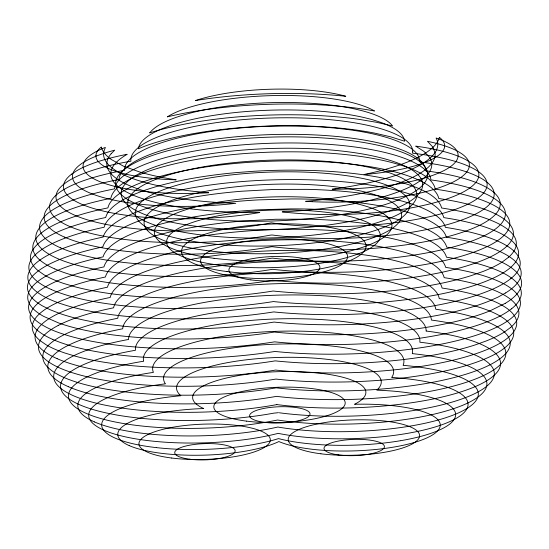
<?xml version="1.0" encoding="UTF-8"?>
<svg xmlns="http://www.w3.org/2000/svg" width="549" height="549" viewBox="0 0 549 549"><rect width="100%" height="100%" fill="white"/><g stroke="black" fill="none" stroke-linecap="round" stroke-linejoin="round"><path stroke-width="0.82" d="M276.833 404.599L276.662 404.634A148.868 40.008 -1.8 0 1 73.47 395.74A148.868 40.008 -1.8 0 1 128.315 339.508L128.541 339.467A148.868 40.008 -1.8 0 1 277.622 295.149A148.868 40.008 -1.8 0 1 426.148 330.972M156.801 447.661L156.842 447.668A102.402 27.519 -1.8 0 0 275.42 439.543L278.521 438.61L281.61 439.372A102.402 27.519 -1.8 0 0 400.118 440.778M426.148 331.04L426.374 331.068A148.868 40.008 -1.8 0 1 480.457 384.211A148.868 40.008 -1.8 0 1 277.087 404.62L276.861 404.592M279.366 412.793L280.683 412.965A142.321 38.245 -1.8 0 0 475.105 393.448A142.321 38.245 -1.8 0 0 423.403 342.645L419.848 342.212L419.916 341.114A142.321 38.245 -1.8 0 0 277.924 306.87A142.321 38.245 -1.8 0 0 135.397 349.171L135.452 350.269L131.89 350.907A142.321 38.245 -1.8 0 0 79.454 404.661A142.321 38.245 -1.8 0 0 273.683 413.164L278.487 412.676M156.479 447.627A102.402 27.519 -1.8 0 1 101.764 423.602L101.785 423.492A102.402 27.519 -1.8 0 1 176.572 396.145L180.854 395.726L179.674 394.614A102.402 27.519 -1.8 0 1 223.814 363.363L224.164 363.294A102.402 27.519 -1.8 0 1 333.95 360.185L334.293 360.233A102.402 27.519 -1.8 0 1 378.021 388.994L376.827 390.174L381.102 390.346A102.402 27.519 -1.8 0 1 455.54 413.472L455.553 413.582A102.402 27.519 -1.8 0 1 400.482 440.717M435.213 189.137A162.435 43.652 -1.8 0 1 508.573 229.029L507.777 230.58A162.435 43.652 -1.8 0 1 449.007 259.54L444.464 260.61A162.435 43.652 -1.8 0 1 272.496 269.312A162.429 43.652 -1.8 0 1 100.591 270.355L96.061 269.538A162.429 43.652 -1.8 0 1 37.668 243.9L36.893 242.39A162.429 43.652 -1.8 0 1 110.843 198.326A162.429 43.652 -1.8 0 1 209.395 157.398L214.714 156.664A162.429 43.652 -1.8 0 1 331.877 153.343L337.189 153.775A162.429 43.652 -1.8 0 1 435.213 189.137M124.397 170.08L123.607 170.437A147.75 39.706 -1.8 0 0 69.174 226.243A147.75 39.706 -1.8 0 0 270.815 235.068L272.386 235.027A147.75 39.706 -1.8 0 0 474.226 214.769A147.75 39.706 -1.8 0 0 420.555 162.024L419.765 161.68A147.75 39.706 -1.8 0 0 272.359 126.133A147.75 39.706 -1.8 0 0 124.397 170.046L124.397 170.08M412.724 151.908L412.628 153.212L416.863 153.727A141.011 37.895 -1.8 0 1 468.091 204.063A141.011 37.895 -1.8 0 1 275.454 223.402L271.309 222.846L267.15 223.635A141.011 37.895 -1.8 0 1 74.705 215.208A141.011 37.895 -1.8 0 1 126.654 161.948L130.902 161.193L130.827 159.896A141.011 37.895 -1.8 0 1 272.036 117.98A141.011 37.895 -1.8 0 1 412.724 151.908M95.917 155.552L95.91 155.662A99.801 26.819 -1.8 0 0 146 177.656L151.613 178.295A99.801 26.819 -1.8 0 0 174.616 179.784L176.174 179.832L169.785 178.802A169.463 45.54 -1.8 0 1 139.693 172.002L123.518 166.189L111.481 159.615A169.463 45.54 -1.8 0 1 101.984 149.033L101.318 146.96L100.81 147.379A99.801 26.819 -1.8 0 0 96.157 153.946L95.917 155.552M127.931 200.865L127.89 201.058A144.62 38.862 -1.8 0 0 206.376 235.521L211.564 236.049A144.62 38.862 -1.8 0 0 409.444 207.289A144.62 38.862 -1.8 0 0 301.971 160.095A144.62 38.862 -1.8 0 0 128.315 199.493L127.931 200.865M103.878 151.291L103.816 151.565A167.191 44.929 -1.8 0 0 194.579 191.423L208.606 192.733L205.854 192.884A112.97 30.36 -1.8 0 1 98.079 180.875A112.97 30.36 -1.8 0 1 103.747 148.045L105.367 147.4L103.878 151.291M149.85 132.769L149.767 132.885A164.233 44.14 -1.8 0 1 359.321 119.401L376.559 122.303L392.638 126.009L391.073 124.211A123.896 33.297 -1.8 0 0 271.384 102.663A123.896 33.297 -1.8 0 0 151.352 130.998L149.85 132.769M111.152 153.713L110.932 153.967A164.233 44.14 -1.8 0 0 109.738 172.084L111.275 173.978A164.233 44.14 -1.8 0 0 157.831 194.415L163.266 195.588A164.233 44.14 -1.8 0 0 221.968 202.718L235.747 203.308L229.022 204.056A123.896 33.297 -1.8 0 1 88.917 192.569A123.896 33.297 -1.8 0 1 109.553 151.593L114.707 150.165L111.152 153.713M508.649 257.2L502.548 261.798A168.371 45.251 -1.8 0 1 482.64 271.611L471.392 275.557A168.371 45.251 -1.8 0 1 273.107 291.018A168.371 45.251 -1.8 0 1 74.952 286.784L63.759 283.476A168.371 45.251 -1.8 0 1 43.982 274.788L37.943 270.533A168.371 45.251 -1.8 0 1 105.696 217.514A168.371 45.251 -1.8 0 1 236.804 172.551L254.098 171.261A168.371 45.251 -1.8 0 1 293.79 170.142L311.077 170.451A168.371 45.251 -1.8 0 1 441.602 208.002A168.371 45.251 -1.8 0 1 508.649 257.2M510.591 327.478L504.661 331.829A168.776 45.354 -1.8 0 1 485.769 341.135L475.221 344.902A168.776 45.354 -1.8 0 1 275.269 360.865A168.776 45.354 -1.8 0 1 75.46 356.226L64.96 353.055A168.776 45.354 -1.8 0 1 46.198 344.82L40.331 340.799A168.776 45.354 -1.8 0 1 107.474 287.189A168.776 45.354 -1.8 0 1 240.86 241.999L257.289 240.812A168.776 45.354 -1.8 0 1 294.937 239.748L311.358 240.002A168.776 45.354 -1.8 0 1 444.162 277.65A168.776 45.354 -1.8 0 1 510.591 327.478M510.879 278.569C501.079 286.269 489.31 290.915 477.63 294.95A171.638 46.123 -1.8 0 1 273.718 311.921A171.638 46.123 -1.8 0 1 69.963 306.5C58.414 303.137 46.706 299.198 36.927 291.993A171.638 46.123 -1.8 0 1 103.178 237.038A171.638 46.123 -1.8 0 1 241.43 191.237L274.575 189.426L307.708 189.357A171.638 46.123 -1.8 0 1 445.369 227.341A171.638 46.123 -1.8 0 1 510.879 278.569M511.51 308.826C502.04 316.114 490.792 320.63 479.6 324.548A171.81 46.171 -1.8 0 1 274.644 341.849A171.81 46.171 -1.8 0 1 69.853 336.153C58.784 332.893 47.598 329.036 38.149 322.236A171.81 46.171 -1.8 0 1 103.946 266.896A171.81 46.171 -1.8 0 1 243.687 220.966L275.502 219.264L307.303 219.161A171.81 46.171 -1.8 0 1 446.461 257.193A171.81 46.171 -1.8 0 1 511.51 308.826M71.631 174.129L71.349 174.349A133.132 35.781 -1.8 0 0 172.42 218.728L185.644 218.818A133.132 35.781 -1.8 0 0 259.759 212.518A160.562 43.151 -1.8 0 1 127.169 154.296A133.132 35.781 -1.8 0 0 76.476 170.89L71.631 174.129M77.148 382.852L76.853 383.072A134.663 36.186 -1.8 0 0 179.921 428.33L186.667 428.405A134.663 36.186 -1.8 0 0 277.513 420.019A134.663 36.193 -1.8 0 0 368.276 423.258L375.029 422.799A134.663 36.193 -1.8 0 0 478.769 371.687L476.264 370.053A134.663 36.193 -1.8 0 0 412.278 353.618A134.663 36.186 -1.8 0 0 385.755 330.313L381.528 328.988A134.663 36.186 -1.8 0 0 174.726 334.849L170.478 336.407A134.663 36.186 -1.8 0 0 143.625 361.228A134.663 36.186 -1.8 0 0 79.379 381.294L77.148 382.852M421.179 180.237L414.969 184.224A160.562 43.151 -1.8 0 1 289.886 211.468L282.241 211.88A133.132 35.781 -1.8 0 0 356.301 213.986L369.532 213.142A133.132 35.781 -1.8 0 0 471.262 163.019L466.176 159.848A133.132 35.781 -1.8 0 0 415.703 146.123L424.061 151.49L429.407 157.158A160.562 43.151 -1.8 0 1 421.179 180.237M167.424 116.813L170.279 116.168A167.191 44.929 -1.8 0 1 371.817 110.507L374.507 110.987L373.382 110.342A112.97 30.36 -1.8 0 0 271.055 95.643A112.97 30.36 -1.8 0 0 168.488 116.148L167.424 116.813M505.567 292.96L497.95 297.146L488.939 301.154A172.317 46.308 -1.8 0 1 274.026 322.078A172.317 46.308 -1.8 0 1 59.319 313.328L50.364 309.828L42.795 306.074A172.317 46.308 -1.8 0 1 102.835 246.913A172.317 46.308 -1.8 0 1 258.305 199.891L291.457 198.951A172.317 46.308 -1.8 0 1 446.33 237.182A172.317 46.308 -1.8 0 1 505.567 292.96M505.238 303.35L490.243 310.734A172.372 46.322 -1.8 0 1 274.335 332.056A172.372 46.322 -1.8 0 1 58.633 322.963L43.742 316.423A172.372 46.322 -1.8 0 1 103.088 256.87A172.372 46.322 -1.8 0 1 260.247 209.745L290.14 208.901A172.372 46.322 -1.8 0 1 446.694 247.132A172.372 46.322 -1.8 0 1 505.238 303.35M58.208 325.44L57.871 325.619A163.087 43.831 -1.8 0 0 195.801 386.18L201.442 386.043A163.087 43.831 -1.8 0 0 275.9 379.071A163.094 43.831 -1.8 0 0 350.296 381.829L355.937 381.644A163.094 43.831 -1.8 0 0 494.766 313.239L492.034 311.99A163.094 43.831 -1.8 0 0 439.262 298.581A163.087 43.831 -1.8 0 0 417.844 279.42L414.962 278.199A163.087 43.831 -1.8 0 0 138.197 286.043L135.287 287.422A163.087 43.831 -1.8 0 0 113.602 307.811A163.087 43.831 -1.8 0 0 60.623 324.212L58.208 325.44M138.719 148.628L138.444 148.738A133.132 35.781 -1.8 0 1 162.085 128.706L170.224 125.632A133.132 35.781 -1.8 0 1 373.032 119.888L381.13 122.502A133.132 35.781 -1.8 0 1 404.496 141.203L390.696 136.838L374.672 133.126A160.562 43.151 -1.8 0 0 297.146 125.776L281.795 125.748A160.562 43.151 -1.8 0 0 142.905 146.933L138.719 148.628M195.684 100.481L195.554 100.529A169.463 45.54 -1.8 0 1 345.76 96.274L344.71 95.979A99.801 26.819 -1.8 0 0 326.332 92.211L320.945 91.457A99.801 26.819 -1.8 0 0 220.451 94.304L215.05 95.361A99.801 26.819 -1.8 0 0 196.617 100.179L195.684 100.481M393.914 170.684L388.637 171.583A99.801 26.819 -1.8 0 1 365.607 174.376L364.042 174.507A169.463 45.54 -1.8 0 0 439.392 137.38L439.893 137.772A99.801 26.819 -1.8 0 1 444.457 144.078L444.676 145.78A99.801 26.819 -1.8 0 1 394.264 170.622L393.914 170.684M335.164 188.815L332.179 189.227L334.924 189.227A112.97 30.36 -1.8 0 0 442.913 171.103A112.97 30.36 -1.8 0 0 437.704 138.588L436.091 138.032L436.544 138.924A167.191 44.929 -1.8 0 1 335.59 188.753L335.164 188.815M312.354 201.696L305.642 201.325A164.233 44.14 -1.8 0 0 435.021 152.636L432.756 146.981L427.472 141.299L432.605 142.445A123.896 33.297 -1.8 0 1 452.671 182.261A123.896 33.297 -1.8 0 1 312.354 201.696M189.378 459.163A30.216 8.118 -1.8 0 0 235.144 451.031A30.216 8.118 -1.8 0 0 190.331 445.067A30.216 8.118 -1.8 0 0 189.378 459.163M338.218 454.874A30.216 8.118 -1.8 0 0 384.389 446.934A30.216 8.118 -1.8 0 0 340.016 440.765A30.216 8.118 -1.8 0 0 338.218 454.874M264.673 422.325A30.216 8.118 -1.8 0 0 310.02 414.008A30.216 8.118 -1.8 0 0 264.769 408.257A30.216 8.118 -1.8 0 0 264.673 422.325M171.707 458.031A65.715 17.657 -1.8 0 0 270.328 439.927A65.715 17.657 -1.8 0 0 171.892 427.424A65.715 17.657 -1.8 0 0 171.707 458.031M320.939 453.797A65.715 17.657 -1.8 0 0 419.58 435.707A65.715 17.657 -1.8 0 0 321.179 423.19A65.715 17.657 -1.8 0 0 320.939 453.797M246.563 421.138A65.715 17.657 -1.8 0 0 345.197 403.041A65.715 17.657 -1.8 0 0 246.776 390.531A65.715 17.657 -1.8 0 0 246.563 421.138M129.235 445.61A86.66 23.291 -1.8 0 0 278.878 441.547A86.66 23.291 -1.8 0 0 428.522 437.134A86.66 23.291 -1.8 0 0 354.517 404.284A86.66 23.291 -1.8 0 0 279.366 371.639A86.66 23.291 -1.8 0 0 203.727 408.552A86.66 23.291 -1.8 0 0 129.235 445.61M103.96 430.217A115.112 30.936 -1.8 0 0 278.178 433.36A115.112 30.936 -1.8 0 0 452.506 420.342A115.112 30.936 -1.8 0 0 391.698 377.424A115.112 30.936 -1.8 0 0 278.803 344.072A115.112 30.936 -1.8 0 0 165.393 383.84A115.112 30.936 -1.8 0 0 103.96 430.217M94.483 421.934A125.694 33.777 -1.8 0 0 277.842 427.033A125.694 33.777 -1.8 0 0 461.345 411.544A125.694 33.777 -1.8 0 0 403.096 365.318A125.694 33.777 -1.8 0 0 285.569 331.116A125.694 33.777 -1.8 0 0 152.636 368.626A125.694 33.777 -1.8 0 0 153.404 372.394A125.694 33.777 -1.8 0 0 94.483 421.934M68.323 386.668A154.454 41.504 -1.8 0 0 276.538 396.357A154.454 41.504 -1.8 0 0 484.973 374.864A154.454 41.504 -1.8 0 0 431.397 320.06A154.454 41.504 -1.8 0 0 277.327 283.689A154.454 41.504 -1.8 0 0 122.688 328.803A154.454 41.504 -1.8 0 0 68.323 386.668M63.924 377.458A159.169 42.774 -1.8 0 0 276.222 387.841A159.169 42.774 -1.8 0 0 488.747 365.421A159.169 42.774 -1.8 0 0 435.734 309.245A159.169 42.774 -1.8 0 0 277.025 272.462A159.169 42.774 -1.8 0 0 117.74 318.255A159.169 42.774 -1.8 0 0 63.924 377.458M57.144 358.669A166.285 44.689 -1.8 0 0 275.584 370.074A166.285 44.689 -1.8 0 0 494.278 346.282A166.285 44.689 -1.8 0 0 442.055 288.053A166.285 44.689 -1.8 0 0 276.422 250.625A166.285 44.689 -1.8 0 0 110.198 297.455A166.285 44.689 -1.8 0 0 57.144 358.669M52.766 339.44A170.615 45.848 -1.8 0 0 274.96 351.456A170.615 45.848 -1.8 0 0 497.401 326.84A170.615 45.848 -1.8 0 0 445.623 267.363A170.615 45.848 -1.8 0 0 275.811 229.544A170.615 45.848 -1.8 0 0 105.401 277.005A170.615 45.848 -1.8 0 0 52.766 339.44M250.886 279.88A45.519 12.229 -1.8 0 0 319.882 267.651A45.519 12.229 -1.8 0 0 252.423 258.648A45.519 12.229 -1.8 0 0 250.886 279.88M236.907 276.888A73.525 19.757 -1.8 0 0 347.579 256.781A73.525 19.757 -1.8 0 0 237.779 242.631A73.525 19.757 -1.8 0 0 236.907 276.888M226.984 271.556A92.335 24.815 -1.8 0 0 366.066 246.35A92.335 24.815 -1.8 0 0 228.281 228.521A92.335 24.815 -1.8 0 0 226.984 271.556M51.469 289.591A170.327 45.773 -1.8 0 0 273.409 301.566A170.327 45.773 -1.8 0 0 495.61 277.012A170.327 45.773 -1.8 0 0 443.798 217.617A170.327 45.773 -1.8 0 0 274.26 179.818A170.327 45.773 -1.8 0 0 104.125 227.238A170.327 45.773 -1.8 0 0 51.469 289.591M220.025 265.284A106.918 28.733 -1.8 0 0 380.34 235.768A106.918 28.733 -1.8 0 0 220.046 215.489A106.918 28.733 -1.8 0 0 220.025 265.284M214.041 258.305A118.845 31.938 -1.8 0 0 391.952 225.378A118.845 31.938 -1.8 0 0 213.492 202.979A118.845 31.938 -1.8 0 0 214.041 258.305M54.811 268.941A165.75 44.544 -1.8 0 0 272.798 280.271A165.75 44.544 -1.8 0 0 491.032 256.589A165.75 44.544 -1.8 0 0 438.754 198.505A165.75 44.544 -1.8 0 0 273.635 161.132A165.75 44.544 -1.8 0 0 107.927 207.879A165.75 44.544 -1.8 0 0 54.811 268.941M206.369 250.516A128.843 34.628 -1.8 0 0 401.614 215.867A128.843 34.628 -1.8 0 0 210.562 190.4A128.843 34.628 -1.8 0 0 206.369 250.516M201.689 242.637A137.353 36.913 -1.8 0 0 409.808 205.697A137.353 36.913 -1.8 0 0 206.129 178.562A137.353 36.913 -1.8 0 0 201.689 242.637M60.596 247.853A158.366 42.561 -1.8 0 0 272.194 258.112A158.366 42.561 -1.8 0 0 484.026 235.857A158.366 42.561 -1.8 0 0 430.924 179.907A158.366 42.561 -1.8 0 0 272.997 143.193A158.366 42.561 -1.8 0 0 114.501 188.877A158.366 42.561 -1.8 0 0 60.596 247.853M64.501 237.113A153.5 41.25 -1.8 0 0 271.899 246.666A153.5 41.25 -1.8 0 0 479.51 225.358A153.5 41.25 -1.8 0 0 425.811 170.828A153.5 41.25 -1.8 0 0 272.681 134.546A153.5 41.25 -1.8 0 0 118.982 179.523A153.5 41.25 -1.8 0 0 64.501 237.113M197.359 226.442A150.831 40.537 -1.8 0 0 422.682 184.443A150.831 40.537 -1.8 0 0 195.725 156.252A150.831 40.537 -1.8 0 0 197.359 226.442M194.648 217.816A156.115 41.957 -1.8 0 0 427.65 174.259A156.115 41.957 -1.8 0 0 192.534 145.183A156.115 41.957 -1.8 0 0 194.648 217.816"/></g></svg>
